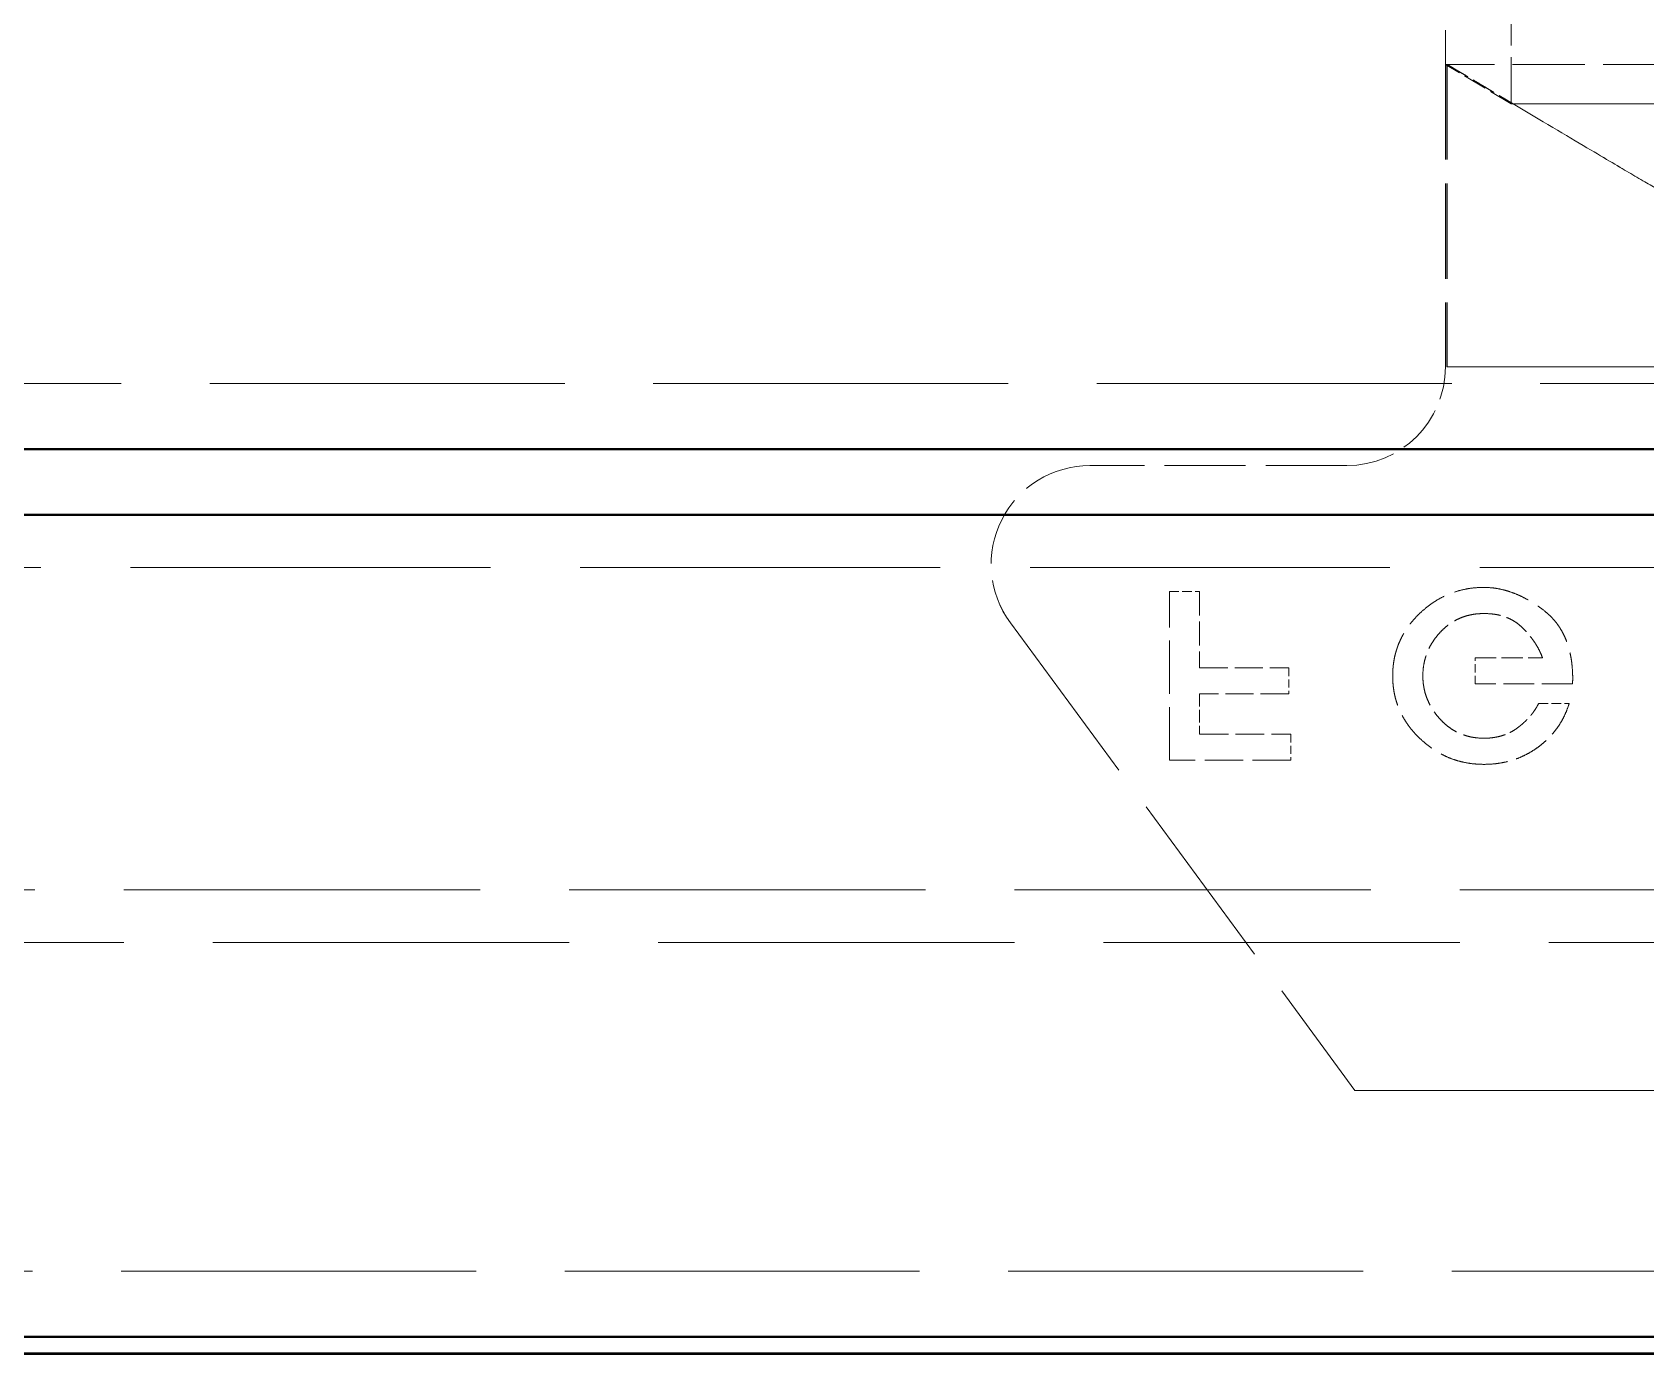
# Model space of a CAD drawing. Header units: millimetres. Extents: x 0 to 5945, y 0 to 4205.
# Drawn here: x 1861.4 to 1910.47, y 2112.45 to 2152.63 of the extents above; entities that cross this region are included whole.
import ezdxf

# ---------------------------------------------------------------- set-up
doc = ezdxf.new("R2010")
doc.units = ezdxf.units.MM
doc.header["$LTSCALE"] = 5
doc.linetypes.add('DASHED', pattern=[0.2067, 0.1654, -0.0413])
doc.layers.add('가려진 것(ISO)', color=2, linetype='DASHED', lineweight=18)
doc.layers.add('가시적인 것(ISO)', color=3, linetype='Continuous', lineweight=40)

msp = doc.modelspace()

# ---------------------------------------------------------------- linework, layer by layer
at = {"layer": '가려진 것(ISO)', "ltscale": 1.256346}
msp.add_line((1904.376, 2151.659), (1904.376, 2154.957), dxfattribs=at)
at = {"layer": '가려진 것(ISO)', "ltscale": 1.714128}
msp.add_line((1906.376, 2150.457), (1906.376, 2154.957), dxfattribs=at)
at = {"layer": '가려진 것(ISO)', "ltscale": 3.505198}
for p, q in [((1904.376, 2151.659), (1904.376, 2142.457)), ((1904.377, 2151.659), (1904.377, 2142.457)), ((1904.425, 2151.659), (1904.425, 2142.457)), ((1904.426, 2151.659), (1904.426, 2142.457))]:
    msp.add_line(p, q, dxfattribs=at)
at = {"layer": '가려진 것(ISO)', "ltscale": 0.761779}
for p, q in [((1904.377, 2151.659), (1904.376, 2151.659)), ((1893.564, 2139.457), (1893.563, 2139.457)), ((1901.627, 2120.457), (1901.626, 2120.457))]:
    msp.add_line(p, q, dxfattribs=at)
at = {"layer": '가려진 것(ISO)', "ltscale": 0.888733}
msp.add_line((1906.376, 2150.457), (1904.376, 2151.659), dxfattribs=at)
at = {"layer": '가려진 것(ISO)', "ltscale": 2.666475}
msp.add_line((1911.377, 2151.659), (1904.377, 2151.659), dxfattribs=at)
at = {"layer": '가려진 것(ISO)', "ltscale": 0.383142}
msp.add_line((1906.438, 2150.457), (1906.376, 2150.457), dxfattribs=at)
at = {"layer": '가려진 것(ISO)', "ltscale": 11.569042}
msp.add_line((1922.816, 2150.457), (1906.438, 2150.457), dxfattribs=at)
at = {"layer": '가려진 것(ISO)', "ltscale": 0.000230641}
msp.add_line((1904.426, 2142.457), (1904.425, 2142.457), dxfattribs=at)
at = {"layer": '가려진 것(ISO)', "ltscale": 14.609646}
msp.add_line((1904.426, 2142.457), (1924.828, 2142.457), dxfattribs=at)
at = {"layer": '가려진 것(ISO)', "ltscale": 13.050004}
for p, q in [((2106.876, 2141.957), (1580.876, 2141.957)), ((1580.876, 2114.957), (2106.876, 2114.957))]:
    msp.add_line(p, q, dxfattribs=at)
at = {"layer": '가려진 것(ISO)', "ltscale": 2.976188}
msp.add_line((1901.377, 2139.457), (1893.564, 2139.457), dxfattribs=at)
at = {"layer": '가려진 것(ISO)', "ltscale": 13.234077}
msp.add_line((1631.876, 2136.357), (2055.876, 2136.357), dxfattribs=at)
at = {"layer": '가려진 것(ISO)', "ltscale": 1.956647}
msp.add_line((1895.986, 2130.493), (1895.986, 2135.629), dxfattribs=at)
at = {"layer": '가려진 것(ISO)', "ltscale": 0.349319}
msp.add_line((1895.986, 2135.629), (1896.904, 2135.629), dxfattribs=at)
at = {"layer": '가려진 것(ISO)', "ltscale": 0.885095}
msp.add_line((1896.904, 2135.629), (1896.904, 2133.306), dxfattribs=at)
at = {"layer": '가려진 것(ISO)', "ltscale": 6.728763}
for p, q in [((1891.148, 2134.677), (1901.626, 2120.457)), ((1891.149, 2134.677), (1901.627, 2120.457))]:
    msp.add_line(p, q, dxfattribs=at)
at = {"layer": '가려진 것(ISO)', "ltscale": 0.780997}
msp.add_line((1905.278, 2133.611), (1907.329, 2133.611), dxfattribs=at)
at = {"layer": '가려진 것(ISO)', "ltscale": 0.30273}
for p, q in [((1905.278, 2132.817), (1905.278, 2133.611)), ((1899.612, 2133.306), (1899.612, 2132.511)), ((1899.676, 2131.288), (1899.676, 2130.493))]:
    msp.add_line(p, q, dxfattribs=at)
at = {"layer": '가려진 것(ISO)', "ltscale": 1.031778}
for p, q in [((1896.904, 2133.306), (1899.612, 2133.306)), ((1899.612, 2132.511), (1896.904, 2132.511))]:
    msp.add_line(p, q, dxfattribs=at)
at = {"layer": '가려진 것(ISO)', "ltscale": 0.465792}
msp.add_line((1896.904, 2132.511), (1896.904, 2131.288), dxfattribs=at)
at = {"layer": '가려진 것(ISO)', "ltscale": 1.130053}
msp.add_line((1908.245, 2132.817), (1905.278, 2132.817), dxfattribs=at)
at = {"layer": '가려진 것(ISO)', "ltscale": 0.353687}
msp.add_line((1907.213, 2132.223), (1908.142, 2132.223), dxfattribs=at)
at = {"layer": '가려진 것(ISO)', "ltscale": 1.056165}
msp.add_line((1896.904, 2131.288), (1899.676, 2131.288), dxfattribs=at)
at = {"layer": '가려진 것(ISO)', "ltscale": 1.405584}
msp.add_line((1899.676, 2130.493), (1895.986, 2130.493), dxfattribs=at)
at = {"layer": '가려진 것(ISO)', "ltscale": 13.103877}
for p, q in [((1606.876, 2126.557), (2080.876, 2126.557)), ((2080.876, 2124.957), (1606.876, 2124.957))]:
    msp.add_line(p, q, dxfattribs=at)
at = {"layer": '가려진 것(ISO)', "ltscale": 11.933559}
msp.add_line((1901.627, 2120.457), (1938.627, 2120.457), dxfattribs=at)
at = {"layer": '가려진 것(ISO)', "ltscale": 0.003709}
for p, q in [((1861.428, 2112.457), (1861.428, 2112.447)), ((1861.489, 2112.457), (1861.489, 2112.447)), ((1861.514, 2112.457), (1861.514, 2112.447)), ((1861.532, 2112.457), (1861.532, 2112.447)), ((1861.543, 2112.457), (1861.543, 2112.447)), ((1861.553, 2112.457), (1861.553, 2112.447)), ((1861.618, 2112.457), (1861.618, 2112.447)), ((1861.64, 2112.457), (1861.64, 2112.447)), ((1861.668, 2112.457), (1861.668, 2112.447)), ((1861.67, 2112.457), (1861.67, 2112.447)), ((1861.748, 2112.457), (1861.748, 2112.447)), ((1861.749, 2112.457), (1861.749, 2112.447)), ((1861.774, 2112.457), (1861.774, 2112.447)), ((1861.885, 2112.457), (1861.885, 2112.447)), ((1861.921, 2112.457), (1861.921, 2112.447)), ((1861.954, 2112.457), (1861.954, 2112.447)), ((1862.029, 2112.457), (1862.029, 2112.447)), ((1862.073, 2112.457), (1862.073, 2112.447)), ((1862.095, 2112.457), (1862.095, 2112.447)), ((1862.142, 2112.457), (1862.142, 2112.447)), ((1862.154, 2112.457), (1862.154, 2112.447)), ((1862.167, 2112.457), (1862.167, 2112.447)), ((1862.17, 2112.457), (1862.17, 2112.447)), ((1862.17, 2112.457), (1862.17, 2112.447)), ((1862.218, 2112.457), (1862.218, 2112.447)), ((1862.359, 2112.457), (1862.359, 2112.447)), ((1862.365, 2112.457), (1862.365, 2112.447)), ((1862.422, 2112.457), (1862.422, 2112.447)), ((1862.423, 2112.457), (1862.423, 2112.447)), ((1862.424, 2112.457), (1862.424, 2112.447)), ((1862.431, 2112.457), (1862.431, 2112.447)), ((1862.609, 2112.457), (1862.609, 2112.447)), ((1862.616, 2112.457), (1862.616, 2112.447)), ((1862.633, 2112.457), (1862.633, 2112.447)), ((1862.675, 2112.457), (1862.675, 2112.447)), ((1862.687, 2112.457), (1862.687, 2112.447)), ((1862.92, 2112.457), (1862.92, 2112.447)), ((1862.959, 2112.457), (1862.959, 2112.447)), ((1863.045, 2112.457), (1863.045, 2112.447)), ((1863.086, 2112.457), (1863.086, 2112.447)), ((1863.142, 2112.457), (1863.142, 2112.447)), ((1863.157, 2112.457), (1863.157, 2112.447)), ((1863.166, 2112.457), (1863.166, 2112.447)), ((1863.182, 2112.457), (1863.182, 2112.447)), ((1863.226, 2112.457), (1863.226, 2112.447)), ((1863.234, 2112.457), (1863.234, 2112.447)), ((1863.298, 2112.457), (1863.298, 2112.447)), ((1863.355, 2112.457), (1863.355, 2112.447)), ((1863.368, 2112.457), (1863.368, 2112.447)), ((1863.379, 2112.457), (1863.379, 2112.447)), ((1863.388, 2112.457), (1863.388, 2112.447)), ((1863.423, 2112.457), (1863.423, 2112.447)), ((1863.429, 2112.457), (1863.429, 2112.447)), ((1863.485, 2112.457), (1863.485, 2112.447)), ((1863.496, 2112.457), (1863.496, 2112.447)), ((1863.509, 2112.457), (1863.509, 2112.447)), ((1863.55, 2112.457), (1863.55, 2112.447)), ((1863.56, 2112.457), (1863.56, 2112.447)), ((1863.566, 2112.457), (1863.566, 2112.447)), ((1863.698, 2112.457), (1863.698, 2112.447)), ((1863.72, 2112.457), (1863.72, 2112.447)), ((1863.741, 2112.457), (1863.741, 2112.447)), ((1863.765, 2112.457), (1863.765, 2112.447)), ((1863.802, 2112.457), (1863.802, 2112.447)), ((1863.824, 2112.457), (1863.824, 2112.447)), ((1863.864, 2112.457), (1863.864, 2112.447)), ((1863.865, 2112.457), (1863.865, 2112.447)), ((1863.905, 2112.457), (1863.905, 2112.447)), ((1863.909, 2112.457), (1863.909, 2112.447)), ((1863.909, 2112.457), (1863.909, 2112.447)), ((1863.997, 2112.457), (1863.997, 2112.447)), ((1864.005, 2112.457), (1864.005, 2112.447)), ((1864.035, 2112.457), (1864.035, 2112.447)), ((1864.053, 2112.457), (1864.053, 2112.447)), ((1864.079, 2112.457), (1864.079, 2112.447)), ((1864.093, 2112.457), (1864.093, 2112.447)), ((1864.149, 2112.457), (1864.149, 2112.447)), ((1864.17, 2112.457), (1864.17, 2112.447)), ((1864.178, 2112.457), (1864.178, 2112.447)), ((1864.246, 2112.457), (1864.246, 2112.447)), ((1864.305, 2112.457), (1864.305, 2112.447)), ((1864.313, 2112.457), (1864.313, 2112.447)), ((1864.429, 2112.457), (1864.429, 2112.447)), ((1864.46, 2112.457), (1864.46, 2112.447)), ((1864.544, 2112.457), (1864.544, 2112.447)), ((1864.568, 2112.457), (1864.568, 2112.447)), ((1864.569, 2112.457), (1864.569, 2112.447)), ((1864.59, 2112.457), (1864.59, 2112.447)), ((1864.637, 2112.457), (1864.637, 2112.447)), ((1864.7, 2112.457), (1864.7, 2112.447)), ((1864.731, 2112.457), (1864.731, 2112.447)), ((1864.757, 2112.457), (1864.757, 2112.447)), ((1864.781, 2112.457), (1864.781, 2112.447)), ((1864.788, 2112.457), (1864.788, 2112.447)), ((1864.805, 2112.457), (1864.805, 2112.447)), ((1864.831, 2112.457), (1864.831, 2112.447)), ((1864.842, 2112.457), (1864.842, 2112.447)), ((1864.859, 2112.457), (1864.859, 2112.447)), ((1864.884, 2112.457), (1864.884, 2112.447)), ((1864.916, 2112.457), (1864.916, 2112.447)), ((1864.938, 2112.457), (1864.938, 2112.447)), ((1864.958, 2112.457), (1864.958, 2112.447)), ((1864.97, 2112.457), (1864.97, 2112.447)), ((1864.972, 2112.457), (1864.972, 2112.447)), ((1865, 2112.457), (1865, 2112.447)), ((1865.043, 2112.457), (1865.043, 2112.447)), ((1865.053, 2112.457), (1865.053, 2112.447)), ((1865.06, 2112.457), (1865.06, 2112.447)), ((1865.097, 2112.457), (1865.097, 2112.447)), ((1865.109, 2112.457), (1865.109, 2112.447)), ((1865.134, 2112.457), (1865.134, 2112.447)), ((1865.184, 2112.457), (1865.184, 2112.447)), ((1865.239, 2112.457), (1865.239, 2112.447)), ((1865.31, 2112.457), (1865.31, 2112.447)), ((1865.313, 2112.457), (1865.313, 2112.447)), ((1865.323, 2112.457), (1865.323, 2112.447)), ((1865.349, 2112.457), (1865.349, 2112.447)), ((1865.373, 2112.457), (1865.373, 2112.447)), ((1865.373, 2112.457), (1865.373, 2112.447)), ((1865.379, 2112.457), (1865.379, 2112.447)), ((1865.381, 2112.457), (1865.381, 2112.447)), ((1865.573, 2112.457), (1865.573, 2112.447)), ((1865.582, 2112.457), (1865.582, 2112.447)), ((1865.61, 2112.457), (1865.61, 2112.447)), ((1865.626, 2112.457), (1865.626, 2112.447)), ((1865.632, 2112.457), (1865.632, 2112.447)), ((1865.64, 2112.457), (1865.64, 2112.447)), ((1865.725, 2112.457), (1865.725, 2112.447)), ((1865.763, 2112.457), (1865.763, 2112.447)), ((1865.923, 2112.457), (1865.923, 2112.447)), ((1865.927, 2112.457), (1865.927, 2112.447)), ((1865.941, 2112.457), (1865.941, 2112.447)), ((1865.962, 2112.457), (1865.962, 2112.447)), ((1865.963, 2112.457), (1865.963, 2112.447)), ((1865.977, 2112.457), (1865.977, 2112.447)), ((1865.977, 2112.457), (1865.977, 2112.447)), ((1866.008, 2112.457), (1866.008, 2112.447)), ((1866.01, 2112.457), (1866.01, 2112.447)), ((1866.014, 2112.457), (1866.014, 2112.447)), ((1866.041, 2112.457), (1866.041, 2112.447)), ((1866.048, 2112.457), (1866.048, 2112.447)), ((1866.053, 2112.457), (1866.053, 2112.447)), ((1866.078, 2112.457), (1866.078, 2112.447)), ((1866.088, 2112.457), (1866.088, 2112.447)), ((1866.117, 2112.457), (1866.117, 2112.447)), ((1866.129, 2112.457), (1866.129, 2112.447)), ((1866.155, 2112.457), (1866.155, 2112.447)), ((1866.245, 2112.457), (1866.245, 2112.447)), ((1866.256, 2112.457), (1866.256, 2112.447)), ((1866.265, 2112.457), (1866.265, 2112.447)), ((1866.289, 2112.457), (1866.289, 2112.447)), ((1866.31, 2112.457), (1866.31, 2112.447)), ((1866.321, 2112.457), (1866.321, 2112.447)), ((1866.322, 2112.457), (1866.322, 2112.447)), ((1866.322, 2112.457), (1866.322, 2112.447)), ((1866.337, 2112.457), (1866.337, 2112.447)), ((1866.353, 2112.457), (1866.353, 2112.447)), ((1866.389, 2112.457), (1866.389, 2112.447)), ((1866.434, 2112.457), (1866.434, 2112.447)), ((1866.445, 2112.457), (1866.445, 2112.447)), ((1866.503, 2112.457), (1866.503, 2112.447)), ((1866.519, 2112.457), (1866.519, 2112.447)), ((1866.541, 2112.457), (1866.541, 2112.447)), ((1866.568, 2112.457), (1866.568, 2112.447)), ((1866.575, 2112.457), (1866.575, 2112.447)), ((1866.607, 2112.457), (1866.607, 2112.447)), ((1866.609, 2112.457), (1866.609, 2112.447)), ((1866.656, 2112.457), (1866.656, 2112.447)), ((1866.689, 2112.457), (1866.689, 2112.447)), ((1866.731, 2112.457), (1866.731, 2112.447)), ((1866.746, 2112.457), (1866.746, 2112.447)), ((1866.786, 2112.457), (1866.786, 2112.447)), ((1866.832, 2112.457), (1866.832, 2112.447)), ((1866.878, 2112.457), (1866.878, 2112.447)), ((1866.921, 2112.457), (1866.921, 2112.447)), ((1866.977, 2112.457), (1866.977, 2112.447)), ((1867.023, 2112.457), (1867.023, 2112.447)), ((1867.077, 2112.457), (1867.077, 2112.447)), ((1867.166, 2112.457), (1867.166, 2112.447)), ((1867.187, 2112.457), (1867.187, 2112.447)), ((1867.192, 2112.457), (1867.192, 2112.447)), ((1867.324, 2112.457), (1867.324, 2112.447)), ((1867.446, 2112.457), (1867.446, 2112.447)), ((1867.451, 2112.457), (1867.451, 2112.447)), ((1867.474, 2112.457), (1867.474, 2112.447)), ((1867.625, 2112.457), (1867.625, 2112.447)), ((1867.633, 2112.457), (1867.633, 2112.447)), ((1867.668, 2112.457), (1867.668, 2112.447)), ((1867.695, 2112.457), (1867.695, 2112.447)), ((1867.748, 2112.457), (1867.748, 2112.447)), ((1867.789, 2112.457), (1867.789, 2112.447)), ((1867.795, 2112.457), (1867.795, 2112.447)), ((1867.859, 2112.457), (1867.859, 2112.447)), ((1867.936, 2112.457), (1867.936, 2112.447)), ((1867.937, 2112.457), (1867.937, 2112.447)), ((1867.943, 2112.457), (1867.943, 2112.447)), ((1867.964, 2112.457), (1867.964, 2112.447)), ((1868.082, 2112.457), (1868.082, 2112.447)), ((1868.096, 2112.457), (1868.096, 2112.447)), ((1868.126, 2112.457), (1868.126, 2112.447)), ((1868.136, 2112.457), (1868.136, 2112.447)), ((1868.153, 2112.457), (1868.153, 2112.447)), ((1868.163, 2112.457), (1868.163, 2112.447)), ((1868.165, 2112.457), (1868.165, 2112.447)), ((1868.18, 2112.457), (1868.18, 2112.447)), ((1868.183, 2112.457), (1868.183, 2112.447)), ((1868.244, 2112.457), (1868.244, 2112.447)), ((1868.316, 2112.457), (1868.316, 2112.447)), ((1868.348, 2112.457), (1868.348, 2112.447)), ((1868.411, 2112.457), (1868.411, 2112.447)), ((1868.452, 2112.457), (1868.452, 2112.447)), ((1868.468, 2112.457), (1868.468, 2112.447)), ((1868.484, 2112.457), (1868.484, 2112.447)), ((1868.532, 2112.457), (1868.532, 2112.447)), ((1868.537, 2112.457), (1868.537, 2112.447)), ((1868.556, 2112.457), (1868.556, 2112.447)), ((1868.576, 2112.457), (1868.576, 2112.447)), ((1868.589, 2112.457), (1868.589, 2112.447)), ((1868.668, 2112.457), (1868.668, 2112.447)), ((1868.721, 2112.457), (1868.721, 2112.447)), ((1868.929, 2112.457), (1868.929, 2112.447)), ((1868.992, 2112.457), (1868.992, 2112.447)), ((1868.993, 2112.457), (1868.993, 2112.447)), ((1869.032, 2112.457), (1869.032, 2112.447)), ((1869.041, 2112.457), (1869.041, 2112.447)), ((1869.172, 2112.457), (1869.172, 2112.447)), ((1869.289, 2112.457), (1869.289, 2112.447)), ((1869.446, 2112.457), (1869.446, 2112.447)), ((1869.449, 2112.457), (1869.449, 2112.447)), ((1869.454, 2112.457), (1869.454, 2112.447)), ((1869.462, 2112.457), (1869.462, 2112.447)), ((1869.469, 2112.457), (1869.469, 2112.447)), ((1869.476, 2112.457), (1869.476, 2112.447)), ((1869.523, 2112.457), (1869.523, 2112.447)), ((1869.533, 2112.457), (1869.533, 2112.447)), ((1869.596, 2112.457), (1869.596, 2112.447)), ((1869.638, 2112.457), (1869.638, 2112.447)), ((1869.65, 2112.457), (1869.65, 2112.447)), ((1869.663, 2112.457), (1869.663, 2112.447)), ((1869.723, 2112.457), (1869.723, 2112.447)), ((1869.777, 2112.457), (1869.777, 2112.447)), ((1869.804, 2112.457), (1869.804, 2112.447)), ((1869.867, 2112.457), (1869.867, 2112.447)), ((1869.964, 2112.457), (1869.964, 2112.447)), ((1869.992, 2112.457), (1869.992, 2112.447)), ((1870.028, 2112.457), (1870.028, 2112.447)), ((1870.034, 2112.457), (1870.034, 2112.447)), ((1870.208, 2112.457), (1870.208, 2112.447)), ((1870.233, 2112.457), (1870.233, 2112.447)), ((1870.261, 2112.457), (1870.261, 2112.447)), ((1870.326, 2112.457), (1870.326, 2112.447)), ((1870.367, 2112.457), (1870.367, 2112.447)), ((1870.404, 2112.457), (1870.404, 2112.447)), ((1870.422, 2112.457), (1870.422, 2112.447)), ((1870.466, 2112.457), (1870.466, 2112.447)), ((1870.474, 2112.457), (1870.474, 2112.447)), ((1870.494, 2112.457), (1870.494, 2112.447)), ((1870.495, 2112.457), (1870.495, 2112.447)), ((1870.505, 2112.457), (1870.505, 2112.447)), ((1870.536, 2112.457), (1870.536, 2112.447)), ((1870.549, 2112.457), (1870.549, 2112.447)), ((1870.631, 2112.457), (1870.631, 2112.447)), ((1870.655, 2112.457), (1870.655, 2112.447)), ((1870.678, 2112.457), (1870.678, 2112.447)), ((1870.686, 2112.457), (1870.686, 2112.447)), ((1870.764, 2112.457), (1870.764, 2112.447)), ((1870.795, 2112.457), (1870.795, 2112.447)), ((1870.8, 2112.457), (1870.8, 2112.447)), ((1870.808, 2112.457), (1870.808, 2112.447)), ((1870.888, 2112.457), (1870.888, 2112.447)), ((1870.983, 2112.457), (1870.983, 2112.447)), ((1871, 2112.457), (1871, 2112.447)), ((1871.023, 2112.457), (1871.023, 2112.447)), ((1871.03, 2112.457), (1871.03, 2112.447)), ((1871.033, 2112.457), (1871.033, 2112.447)), ((1871.048, 2112.457), (1871.048, 2112.447)), ((1871.051, 2112.457), (1871.051, 2112.447)), ((1871.066, 2112.457), (1871.066, 2112.447)), ((1871.069, 2112.457), (1871.069, 2112.447)), ((1871.137, 2112.457), (1871.137, 2112.447)), ((1871.144, 2112.457), (1871.144, 2112.447)), ((1871.273, 2112.457), (1871.273, 2112.447)), ((1871.284, 2112.457), (1871.284, 2112.447)), ((1871.304, 2112.457), (1871.304, 2112.447)), ((1871.333, 2112.457), (1871.333, 2112.447)), ((1871.374, 2112.457), (1871.374, 2112.447)), ((1871.408, 2112.457), (1871.408, 2112.447)), ((1871.462, 2112.457), (1871.462, 2112.447)), ((1871.468, 2112.457), (1871.468, 2112.447)), ((1871.474, 2112.457), (1871.474, 2112.447)), ((1871.53, 2112.457), (1871.53, 2112.447)), ((1871.553, 2112.457), (1871.553, 2112.447)), ((1871.566, 2112.457), (1871.566, 2112.447)), ((1871.569, 2112.457), (1871.569, 2112.447)), ((1871.597, 2112.457), (1871.597, 2112.447)), ((1871.597, 2112.457), (1871.597, 2112.447)), ((1871.712, 2112.457), (1871.712, 2112.447)), ((1871.749, 2112.457), (1871.749, 2112.447)), ((1871.799, 2112.457), (1871.799, 2112.447)), ((1871.801, 2112.457), (1871.801, 2112.447)), ((1871.838, 2112.457), (1871.838, 2112.447)), ((1871.884, 2112.457), (1871.884, 2112.447)), ((1871.923, 2112.457), (1871.923, 2112.447)), ((1871.939, 2112.457), (1871.939, 2112.447)), ((1872.003, 2112.457), (1872.003, 2112.447)), ((1872.011, 2112.457), (1872.011, 2112.447)), ((1872.05, 2112.457), (1872.05, 2112.447)), ((1872.06, 2112.457), (1872.06, 2112.447)), ((1872.066, 2112.457), (1872.066, 2112.447)), ((1872.104, 2112.457), (1872.104, 2112.447)), ((1872.16, 2112.457), (1872.16, 2112.447)), ((1872.198, 2112.457), (1872.198, 2112.447)), ((1872.239, 2112.457), (1872.239, 2112.447)), ((1872.247, 2112.457), (1872.247, 2112.447)), ((1872.257, 2112.457), (1872.257, 2112.447)), ((1872.281, 2112.457), (1872.281, 2112.447)), ((1872.317, 2112.457), (1872.317, 2112.447)), ((1872.392, 2112.457), (1872.392, 2112.447)), ((1872.551, 2112.457), (1872.551, 2112.447)), ((1872.693, 2112.457), (1872.693, 2112.447)), ((1872.936, 2112.457), (1872.936, 2112.447)), ((1872.94, 2112.457), (1872.94, 2112.447)), ((1872.945, 2112.457), (1872.945, 2112.447)), ((1872.976, 2112.457), (1872.976, 2112.447)), ((1872.995, 2112.457), (1872.995, 2112.447)), ((1873.015, 2112.457), (1873.015, 2112.447)), ((1873.039, 2112.457), (1873.039, 2112.447)), ((1873.085, 2112.457), (1873.085, 2112.447)), ((1873.125, 2112.457), (1873.125, 2112.447)), ((1873.15, 2112.457), (1873.15, 2112.447)), ((1873.246, 2112.457), (1873.246, 2112.447)), ((1873.249, 2112.457), (1873.249, 2112.447)), ((1873.321, 2112.457), (1873.321, 2112.447)), ((1873.358, 2112.457), (1873.358, 2112.447)), ((1873.422, 2112.457), (1873.422, 2112.447)), ((1873.502, 2112.457), (1873.502, 2112.447)), ((1873.575, 2112.457), (1873.575, 2112.447)), ((1873.625, 2112.457), (1873.625, 2112.447)), ((1873.642, 2112.457), (1873.642, 2112.447)), ((1873.663, 2112.457), (1873.663, 2112.447)), ((1873.683, 2112.457), (1873.683, 2112.447)), ((1873.688, 2112.457), (1873.688, 2112.447)), ((1873.7, 2112.457), (1873.7, 2112.447)), ((1873.754, 2112.457), (1873.754, 2112.447)), ((1873.758, 2112.457), (1873.758, 2112.447)), ((1873.874, 2112.457), (1873.874, 2112.447)), ((1873.888, 2112.457), (1873.888, 2112.447)), ((1873.889, 2112.457), (1873.889, 2112.447)), ((1873.902, 2112.457), (1873.902, 2112.447)), ((1873.947, 2112.457), (1873.947, 2112.447)), ((1874.077, 2112.457), (1874.077, 2112.447)), ((1874.289, 2112.457), (1874.289, 2112.447)), ((1874.312, 2112.457), (1874.312, 2112.447)), ((1874.336, 2112.457), (1874.336, 2112.447)), ((1874.454, 2112.457), (1874.454, 2112.447)), ((1874.513, 2112.457), (1874.513, 2112.447)), ((1874.633, 2112.457), (1874.633, 2112.447)), ((1874.647, 2112.457), (1874.647, 2112.447)), ((1874.702, 2112.457), (1874.702, 2112.447)), ((1874.731, 2112.457), (1874.731, 2112.447)), ((1874.761, 2112.457), (1874.761, 2112.447)), ((1874.774, 2112.457), (1874.774, 2112.447)), ((1874.829, 2112.457), (1874.829, 2112.447)), ((1874.877, 2112.457), (1874.877, 2112.447)), ((1874.939, 2112.457), (1874.939, 2112.447)), ((1874.95, 2112.457), (1874.95, 2112.447)), ((1875.043, 2112.457), (1875.043, 2112.447)), ((1875.08, 2112.457), (1875.08, 2112.447)), ((1875.121, 2112.457), (1875.121, 2112.447)), ((1875.13, 2112.457), (1875.13, 2112.447)), ((1875.313, 2112.457), (1875.313, 2112.447)), ((1875.455, 2112.457), (1875.455, 2112.447)), ((1875.706, 2112.457), (1875.706, 2112.447)), ((1875.737, 2112.457), (1875.737, 2112.447)), ((1875.846, 2112.457), (1875.846, 2112.447)), ((1875.86, 2112.457), (1875.86, 2112.447)), ((1875.954, 2112.457), (1875.954, 2112.447)), ((1876.026, 2112.457), (1876.026, 2112.447)), ((1876.049, 2112.457), (1876.049, 2112.447)), ((1876.081, 2112.457), (1876.081, 2112.447)), ((1876.118, 2112.457), (1876.118, 2112.447)), ((1876.123, 2112.457), (1876.123, 2112.447)), ((1876.143, 2112.457), (1876.143, 2112.447)), ((1876.277, 2112.457), (1876.277, 2112.447)), ((1876.335, 2112.457), (1876.335, 2112.447)), ((1876.384, 2112.457), (1876.384, 2112.447)), ((1876.459, 2112.457), (1876.459, 2112.447)), ((1876.514, 2112.457), (1876.514, 2112.447)), ((1876.608, 2112.457), (1876.608, 2112.447)), ((1876.648, 2112.457), (1876.648, 2112.447)), ((1876.698, 2112.457), (1876.698, 2112.447)), ((1876.826, 2112.457), (1876.826, 2112.447)), ((1877.079, 2112.457), (1877.079, 2112.447)), ((1877.323, 2112.457), (1877.323, 2112.447)), ((1877.4, 2112.457), (1877.4, 2112.447)), ((1877.423, 2112.457), (1877.423, 2112.447)), ((1877.45, 2112.457), (1877.45, 2112.447)), ((1877.475, 2112.457), (1877.475, 2112.447)), ((1877.573, 2112.457), (1877.573, 2112.447)), ((1878.098, 2112.457), (1878.098, 2112.447)), ((1878.148, 2112.457), (1878.148, 2112.447)), ((1878.242, 2112.457), (1878.242, 2112.447)), ((1878.348, 2112.457), (1878.348, 2112.447)), ((1878.359, 2112.457), (1878.359, 2112.447)), ((1878.449, 2112.457), (1878.449, 2112.447)), ((1878.462, 2112.457), (1878.462, 2112.447)), ((1878.537, 2112.457), (1878.537, 2112.447)), ((1878.573, 2112.457), (1878.573, 2112.447)), ((1878.82, 2112.457), (1878.82, 2112.447)), ((1878.93, 2112.457), (1878.93, 2112.447)), ((1878.977, 2112.457), (1878.977, 2112.447)), ((1879.087, 2112.457), (1879.087, 2112.447)), ((1879.104, 2112.457), (1879.104, 2112.447)), ((1879.137, 2112.457), (1879.137, 2112.447)), ((1879.161, 2112.457), (1879.161, 2112.447)), ((1879.331, 2112.457), (1879.331, 2112.447)), ((1879.339, 2112.457), (1879.339, 2112.447)), ((1879.361, 2112.457), (1879.361, 2112.447)), ((1879.409, 2112.457), (1879.409, 2112.447)), ((1879.419, 2112.457), (1879.419, 2112.447)), ((1879.756, 2112.457), (1879.756, 2112.447)), ((1879.782, 2112.457), (1879.782, 2112.447)), ((1879.812, 2112.457), (1879.812, 2112.447)), ((1879.818, 2112.457), (1879.818, 2112.447)), ((1879.903, 2112.457), (1879.903, 2112.447)), ((1879.916, 2112.457), (1879.916, 2112.447)), ((1879.96, 2112.457), (1879.96, 2112.447)), ((1880, 2112.457), (1880, 2112.447)), ((1880.092, 2112.457), (1880.092, 2112.447)), ((1880.116, 2112.457), (1880.116, 2112.447)), ((1880.264, 2112.457), (1880.264, 2112.447)), ((1880.453, 2112.457), (1880.453, 2112.447)), ((1880.454, 2112.457), (1880.454, 2112.447)), ((1880.698, 2112.457), (1880.698, 2112.447)), ((1881.453, 2112.457), (1881.453, 2112.447)), ((1881.468, 2112.457), (1881.468, 2112.447)), ((1881.613, 2112.457), (1881.613, 2112.447)), ((1881.628, 2112.457), (1881.628, 2112.447)), ((1881.698, 2112.457), (1881.698, 2112.447)), ((1881.701, 2112.457), (1881.701, 2112.447)), ((1881.74, 2112.457), (1881.74, 2112.447)), ((1881.82, 2112.457), (1881.82, 2112.447)), ((1881.877, 2112.457), (1881.877, 2112.447)), ((1881.935, 2112.457), (1881.935, 2112.447)), ((1882.009, 2112.457), (1882.009, 2112.447)), ((1882.122, 2112.457), (1882.122, 2112.447)), ((1882.179, 2112.457), (1882.179, 2112.447)), ((1882.539, 2112.457), (1882.539, 2112.447)), ((1882.879, 2112.457), (1882.879, 2112.447)), ((1883.068, 2112.457), (1883.068, 2112.447)), ((1883.468, 2112.457), (1883.468, 2112.447)), ((1883.666, 2112.457), (1883.666, 2112.447)), ((1883.668, 2112.457), (1883.668, 2112.447)), ((1883.712, 2112.457), (1883.712, 2112.447)), ((1883.87, 2112.457), (1883.87, 2112.447)), ((1883.91, 2112.457), (1883.91, 2112.447)), ((1883.94, 2112.457), (1883.94, 2112.447)), ((1883.95, 2112.457), (1883.95, 2112.447)), ((1884.313, 2112.457), (1884.313, 2112.447)), ((1884.349, 2112.457), (1884.349, 2112.447)), ((1884.434, 2112.457), (1884.434, 2112.447)), ((1884.447, 2112.457), (1884.447, 2112.447)), ((1884.491, 2112.457), (1884.491, 2112.447)), ((1884.623, 2112.457), (1884.623, 2112.447)), ((1884.647, 2112.457), (1884.647, 2112.447)), ((1884.675, 2112.457), (1884.675, 2112.447)), ((1884.685, 2112.457), (1884.685, 2112.447)), ((1885.163, 2112.457), (1885.163, 2112.447)), ((1885.203, 2112.457), (1885.203, 2112.447)), ((1885.317, 2112.457), (1885.317, 2112.447)), ((1885.337, 2112.457), (1885.337, 2112.447)), ((1885.437, 2112.457), (1885.437, 2112.447)), ((1885.484, 2112.457), (1885.484, 2112.447)), ((1885.493, 2112.457), (1885.493, 2112.447)), ((1885.554, 2112.457), (1885.554, 2112.447)), ((1885.647, 2112.457), (1885.647, 2112.447)), ((1885.682, 2112.457), (1885.682, 2112.447)), ((1885.751, 2112.457), (1885.751, 2112.447)), ((1885.891, 2112.457), (1885.891, 2112.447)), ((1886.459, 2112.457), (1886.459, 2112.447)), ((1886.54, 2112.457), (1886.54, 2112.447)), ((1886.784, 2112.457), (1886.784, 2112.447)), ((1887.108, 2112.457), (1887.108, 2112.447)), ((1887.851, 2112.457), (1887.851, 2112.447)), ((1887.986, 2112.457), (1887.986, 2112.447)), ((1888.04, 2112.457), (1888.04, 2112.447)), ((1888.115, 2112.457), (1888.115, 2112.447)), ((1888.167, 2112.457), (1888.167, 2112.447)), ((1888.382, 2112.457), (1888.382, 2112.447)), ((1888.418, 2112.457), (1888.418, 2112.447)), ((1888.625, 2112.457), (1888.625, 2112.447)), ((1888.651, 2112.457), (1888.651, 2112.447)), ((1888.667, 2112.457), (1888.667, 2112.447)), ((1889.171, 2112.457), (1889.171, 2112.447)), ((1889.184, 2112.457), (1889.184, 2112.447)), ((1889.417, 2112.457), (1889.417, 2112.447)), ((1889.456, 2112.457), (1889.456, 2112.447)), ((1889.542, 2112.457), (1889.542, 2112.447)), ((1889.679, 2112.457), (1889.679, 2112.447)), ((1889.723, 2112.457), (1889.723, 2112.447)), ((1889.875, 2112.457), (1889.875, 2112.447)), ((1890.727, 2112.457), (1890.727, 2112.447)), ((1890.916, 2112.457), (1890.916, 2112.447)), ((1891.918, 2112.457), (1891.918, 2112.447)), ((1892.107, 2112.457), (1892.107, 2112.447)), ((1893.106, 2112.457), (1893.106, 2112.447)), ((1893.121, 2112.457), (1893.121, 2112.447)), ((1893.352, 2112.457), (1893.352, 2112.447)), ((1893.393, 2112.457), (1893.393, 2112.447)), ((1893.473, 2112.457), (1893.473, 2112.447)), ((1893.53, 2112.457), (1893.53, 2112.447)), ((1893.662, 2112.457), (1893.662, 2112.447)), ((1894.532, 2112.457), (1894.532, 2112.447)), ((1894.721, 2112.457), (1894.721, 2112.447)), ((1895.188, 2112.457), (1895.188, 2112.447)), ((1895.467, 2112.457), (1895.467, 2112.447)), ((1896.243, 2112.457), (1896.243, 2112.447)), ((1896.432, 2112.457), (1896.432, 2112.447)), ((1897.209, 2112.457), (1897.209, 2112.447)), ((1897.579, 2112.457), (1897.579, 2112.447)), ((1897.675, 2112.457), (1897.675, 2112.447)), ((1897.869, 2112.457), (1897.869, 2112.447)), ((1898.125, 2112.457), (1898.125, 2112.447)), ((1898.195, 2112.457), (1898.195, 2112.447)), ((1898.738, 2112.457), (1898.738, 2112.447)), ((1898.757, 2112.457), (1898.757, 2112.447)), ((1898.777, 2112.457), (1898.777, 2112.447)), ((1899.318, 2112.457), (1899.318, 2112.447)), ((1899.391, 2112.457), (1899.391, 2112.447)), ((1899.647, 2112.457), (1899.647, 2112.447)), ((1899.839, 2112.457), (1899.839, 2112.447)), ((1900.307, 2112.457), (1900.307, 2112.447)), ((1901.084, 2112.457), (1901.084, 2112.447)), ((1901.273, 2112.457), (1901.273, 2112.447)), ((1902.049, 2112.457), (1902.049, 2112.447)), ((1902.66, 2112.457), (1902.66, 2112.447)), ((1902.795, 2112.457), (1902.795, 2112.447)), ((1902.849, 2112.457), (1902.849, 2112.447)), ((1902.921, 2112.457), (1902.921, 2112.447)), ((1902.976, 2112.457), (1902.976, 2112.447)), ((1903.191, 2112.457), (1903.191, 2112.447)), ((1903.227, 2112.457), (1903.227, 2112.447)), ((1903.46, 2112.457), (1903.46, 2112.447)), ((1903.602, 2112.457), (1903.602, 2112.447)), ((1903.811, 2112.457), (1903.811, 2112.447)), ((1903.853, 2112.457), (1903.853, 2112.447)), ((1903.884, 2112.457), (1903.884, 2112.447)), ((1903.993, 2112.457), (1903.993, 2112.447)), ((1904, 2112.457), (1904, 2112.447)), ((1904.229, 2112.457), (1904.229, 2112.447)), ((1904.265, 2112.457), (1904.265, 2112.447)), ((1904.482, 2112.457), (1904.482, 2112.447)), ((1904.531, 2112.457), (1904.531, 2112.447)), ((1904.607, 2112.457), (1904.607, 2112.447)), ((1904.661, 2112.457), (1904.661, 2112.447)), ((1904.795, 2112.457), (1904.795, 2112.447)), ((1905.426, 2112.457), (1905.426, 2112.447)), ((1905.665, 2112.457), (1905.665, 2112.447)), ((1905.722, 2112.457), (1905.722, 2112.447)), ((1905.854, 2112.457), (1905.854, 2112.447)), ((1905.907, 2112.457), (1905.907, 2112.447)), ((1905.911, 2112.457), (1905.911, 2112.447)), ((1906.037, 2112.457), (1906.037, 2112.447)), ((1906.058, 2112.457), (1906.058, 2112.447)), ((1906.208, 2112.457), (1906.208, 2112.447)), ((1906.226, 2112.457), (1906.226, 2112.447)), ((1906.253, 2112.457), (1906.253, 2112.447)), ((1906.287, 2112.457), (1906.287, 2112.447)), ((1906.358, 2112.457), (1906.358, 2112.447)), ((1906.455, 2112.457), (1906.455, 2112.447)), ((1906.499, 2112.457), (1906.499, 2112.447)), ((1906.522, 2112.457), (1906.522, 2112.447)), ((1906.538, 2112.457), (1906.538, 2112.447)), ((1906.657, 2112.457), (1906.657, 2112.447)), ((1906.688, 2112.457), (1906.688, 2112.447)), ((1906.727, 2112.457), (1906.727, 2112.447)), ((1906.737, 2112.457), (1906.737, 2112.447)), ((1906.781, 2112.457), (1906.781, 2112.447)), ((1906.926, 2112.457), (1906.926, 2112.447)), ((1906.969, 2112.457), (1906.969, 2112.447)), ((1907.027, 2112.457), (1907.027, 2112.447)), ((1907.099, 2112.457), (1907.099, 2112.447)), ((1907.135, 2112.457), (1907.135, 2112.447)), ((1907.146, 2112.457), (1907.146, 2112.447)), ((1907.148, 2112.457), (1907.148, 2112.447)), ((1907.205, 2112.457), (1907.205, 2112.447)), ((1907.221, 2112.457), (1907.221, 2112.447)), ((1907.234, 2112.457), (1907.234, 2112.447)), ((1907.278, 2112.457), (1907.278, 2112.447)), ((1907.278, 2112.457), (1907.278, 2112.447)), ((1907.319, 2112.457), (1907.319, 2112.447)), ((1907.337, 2112.457), (1907.337, 2112.447)), ((1907.357, 2112.457), (1907.357, 2112.447)), ((1907.41, 2112.457), (1907.41, 2112.447)), ((1907.433, 2112.457), (1907.433, 2112.447)), ((1907.467, 2112.457), (1907.467, 2112.447)), ((1907.546, 2112.457), (1907.546, 2112.447)), ((1907.679, 2112.457), (1907.679, 2112.447)), ((1907.71, 2112.457), (1907.71, 2112.447)), ((1907.899, 2112.457), (1907.899, 2112.447)), ((1907.925, 2112.457), (1907.925, 2112.447)), ((1907.934, 2112.457), (1907.934, 2112.447)), ((1907.943, 2112.457), (1907.943, 2112.447)), ((1907.951, 2112.457), (1907.951, 2112.447)), ((1907.964, 2112.457), (1907.964, 2112.447)), ((1908.057, 2112.457), (1908.057, 2112.447)), ((1908.15, 2112.457), (1908.15, 2112.447)), ((1908.155, 2112.457), (1908.155, 2112.447)), ((1908.207, 2112.457), (1908.207, 2112.447)), ((1908.352, 2112.457), (1908.352, 2112.447)), ((1908.45, 2112.457), (1908.45, 2112.447)), ((1908.548, 2112.457), (1908.548, 2112.447)), ((1908.575, 2112.457), (1908.575, 2112.447)), ((1908.629, 2112.457), (1908.629, 2112.447)), ((1908.678, 2112.457), (1908.678, 2112.447)), ((1908.682, 2112.457), (1908.682, 2112.447)), ((1908.717, 2112.457), (1908.717, 2112.447)), ((1908.722, 2112.457), (1908.722, 2112.447)), ((1908.737, 2112.457), (1908.737, 2112.447)), ((1908.75, 2112.457), (1908.75, 2112.447)), ((1908.764, 2112.457), (1908.764, 2112.447)), ((1908.863, 2112.457), (1908.863, 2112.447)), ((1908.911, 2112.457), (1908.911, 2112.447)), ((1908.929, 2112.457), (1908.929, 2112.447)), ((1908.935, 2112.457), (1908.935, 2112.447)), ((1908.949, 2112.457), (1908.949, 2112.447)), ((1908.985, 2112.457), (1908.985, 2112.447)), ((1909.218, 2112.457), (1909.218, 2112.447)), ((1909.234, 2112.457), (1909.234, 2112.447)), ((1909.491, 2112.457), (1909.491, 2112.447)), ((1909.514, 2112.457), (1909.514, 2112.447)), ((1909.535, 2112.457), (1909.535, 2112.447)), ((1909.558, 2112.457), (1909.558, 2112.447)), ((1909.609, 2112.457), (1909.609, 2112.447)), ((1909.622, 2112.457), (1909.622, 2112.447)), ((1909.685, 2112.457), (1909.685, 2112.447)), ((1909.852, 2112.457), (1909.852, 2112.447)), ((1909.891, 2112.457), (1909.891, 2112.447)), ((1909.941, 2112.457), (1909.941, 2112.447)), ((1909.976, 2112.457), (1909.976, 2112.447)), ((1909.997, 2112.457), (1909.997, 2112.447)), ((1910.011, 2112.457), (1910.011, 2112.447)), ((1910.031, 2112.457), (1910.031, 2112.447)), ((1910.161, 2112.457), (1910.161, 2112.447)), ((1910.163, 2112.457), (1910.163, 2112.447)), ((1910.173, 2112.457), (1910.173, 2112.447)), ((1910.182, 2112.457), (1910.182, 2112.447)), ((1910.208, 2112.457), (1910.208, 2112.447))]:
    msp.add_line(p, q, dxfattribs=at)
at = {"layer": '가려진 것(ISO)', "ltscale": 1.795034}
for centre in [(1901.376, 2142.457), (1901.377, 2142.457)]:
    msp.add_arc(centre, 3, 270, 0, dxfattribs=at)
at = {"layer": '가려진 것(ISO)', "ltscale": 2.520754}
for centre in [(1893.563, 2136.457), (1893.564, 2136.457)]:
    msp.add_arc(centre, 3, 90, 216.3844, dxfattribs=at)
at = {"layer": '가려진 것(ISO)', "ltscale": 0.892636}
for points, weights in [([(1904.425, 2151.659), (1905.54, 2150.992), (1906.437, 2150.457)], [1.14793595399, 1.27352248105, 1.39613832242]), ([(1904.426, 2151.659), (1905.541, 2150.992), (1906.438, 2150.457)], [1.14793595399, 1.27352248105, 1.39613832241])]:
    msp.add_rational_spline(points, weights, degree=2, dxfattribs=at)
at = {"layer": '가려진 것(ISO)', "ltscale": 7.101418}
for points, weights, knots in [([(1906.437, 2150.457), (1909.301, 2148.749), (1912.781, 2146.723), (1914.343, 2146.032), (1915.457, 2146.214), (1917.496, 2147.312), (1920.571, 2149.119), (1922.815, 2150.457)], [1.39613832242, 2.01568074853, 4.25542576595, 6.84879753246, 5.90261213943, 3.21577780673, 1.83890623878, 1.39613832242], [-2.662459, -2.662459, -2.662459, -2.502567, -2.003791, -1.152402, -0.439569, -0.164425, -0.050155, -0.050155, -0.050155]), ([(1922.816, 2150.457), (1920.572, 2149.119), (1917.497, 2147.312), (1915.458, 2146.214), (1914.343, 2146.032), (1912.782, 2146.723), (1909.302, 2148.749), (1906.438, 2150.457)], [1.39613832242, 1.83890623878, 3.21577780673, 5.90261213943, 6.84879753246, 4.25542576595, 2.01568074853, 1.39613832242], [0.050155, 0.050155, 0.050155, 0.164425, 0.439569, 1.152402, 2.003791, 2.502567, 2.662459, 2.662459, 2.662459])]:
    msp.add_rational_spline(points, weights, degree=2, knots=knots, dxfattribs=at)
at = {"layer": '가려진 것(ISO)', "ltscale": 1.635149}
msp.add_open_spline([(1902.774, 2133.061), (1902.774, 2133.107), (1902.775, 2133.199), (1902.787, 2133.334), (1902.801, 2133.468), (1902.825, 2133.598), (1902.853, 2133.726), (1902.89, 2133.852), (1902.931, 2133.974), (1902.98, 2134.095), (1903.035, 2134.213), (1903.096, 2134.328), (1903.164, 2134.441), (1903.239, 2134.551), (1903.319, 2134.659), (1903.407, 2134.763), (1903.5, 2134.867), (1903.633, 2134.998), (1903.807, 2135.151), (1904.029, 2135.311), (1904.259, 2135.448), (1904.499, 2135.559), (1904.748, 2135.645), (1905.007, 2135.706), (1905.275, 2135.745), (1905.457, 2135.749), (1905.549, 2135.752)], degree=3, knots=[0, 0, 0, 0, 0.032289, 0.063776, 0.095148, 0.125894, 0.156465, 0.186833, 0.217177, 0.24715, 0.277628, 0.307906, 0.338566, 0.369502, 0.40085, 0.432462, 0.46493, 0.497833, 0.563156, 0.626617, 0.688701, 0.750059, 0.811314, 0.872875, 0.935594, 1, 1, 1, 1], dxfattribs=at)
at = {"layer": '가려진 것(ISO)', "ltscale": 1.70928}
msp.add_open_spline([(1905.549, 2135.752), (1905.625, 2135.749), (1905.779, 2135.745), (1906.009, 2135.711), (1906.239, 2135.655), (1906.468, 2135.577), (1906.698, 2135.477), (1906.927, 2135.354), (1907.156, 2135.21), (1907.345, 2135.074), (1907.492, 2134.954), (1907.595, 2134.855), (1907.691, 2134.751), (1907.779, 2134.639), (1907.86, 2134.522), (1907.933, 2134.399), (1907.999, 2134.268), (1908.057, 2134.132), (1908.106, 2133.989), (1908.15, 2133.84), (1908.184, 2133.685), (1908.212, 2133.524), (1908.232, 2133.356), (1908.245, 2133.181), (1908.25, 2133.001), (1908.247, 2132.879), (1908.245, 2132.817)], degree=3, knots=[0, 0, 0, 0, 0.051177, 0.10259, 0.155175, 0.209121, 0.264631, 0.32256, 0.382654, 0.445788, 0.477855, 0.50964, 0.541143, 0.572674, 0.60422, 0.636399, 0.668591, 0.701701, 0.735311, 0.769685, 0.805283, 0.841591, 0.87934, 0.9182, 0.958466, 1, 1, 1, 1], dxfattribs=at)
msp.add_open_spline([(1905.549, 2135.752), (1905.625, 2135.749), (1905.779, 2135.745), (1906.009, 2135.711), (1906.239, 2135.655), (1906.468, 2135.577), (1906.698, 2135.477), (1906.927, 2135.354), (1907.156, 2135.21), (1907.345, 2135.074), (1907.492, 2134.954), (1907.595, 2134.855), (1907.691, 2134.751), (1907.779, 2134.639), (1907.86, 2134.522), (1907.933, 2134.399), (1907.999, 2134.268), (1908.057, 2134.132), (1908.106, 2133.989), (1908.15, 2133.84), (1908.184, 2133.685), (1908.212, 2133.524), (1908.232, 2133.356), (1908.245, 2133.181), (1908.25, 2133.001), (1908.247, 2132.879), (1908.245, 2132.817)], degree=3, knots=[0, 0, 0, 0, 0.051177, 0.10259, 0.155175, 0.209121, 0.264631, 0.32256, 0.382654, 0.445788, 0.477855, 0.50964, 0.541143, 0.572674, 0.60422, 0.636399, 0.668591, 0.701701, 0.735311, 0.769685, 0.805283, 0.841591, 0.87934, 0.9182, 0.958466, 1, 1, 1, 1], dxfattribs=at)
at = {"layer": '가려진 것(ISO)', "ltscale": 1.125089}
msp.add_open_spline([(1905.549, 2134.957), (1905.483, 2134.955), (1905.355, 2134.952), (1905.167, 2134.925), (1904.987, 2134.88), (1904.816, 2134.817), (1904.653, 2134.737), (1904.499, 2134.638), (1904.353, 2134.522), (1904.218, 2134.389), (1904.094, 2134.245), (1903.987, 2134.093), (1903.895, 2133.935), (1903.821, 2133.772), (1903.763, 2133.602), (1903.722, 2133.427), (1903.696, 2133.246), (1903.693, 2133.123), (1903.691, 2133.061)], degree=3, knots=[0, 0, 0, 0, 0.066403, 0.130474, 0.192871, 0.254193, 0.315555, 0.376959, 0.439829, 0.50459, 0.569315, 0.632252, 0.693585, 0.754406, 0.81458, 0.875412, 0.93683, 1, 1, 1, 1], dxfattribs=at)
msp.add_open_spline([(1905.549, 2134.957), (1905.483, 2134.955), (1905.355, 2134.952), (1905.167, 2134.925), (1904.987, 2134.88), (1904.816, 2134.817), (1904.653, 2134.737), (1904.499, 2134.638), (1904.353, 2134.522), (1904.218, 2134.389), (1904.094, 2134.245), (1903.987, 2134.093), (1903.895, 2133.935), (1903.821, 2133.772), (1903.763, 2133.602), (1903.722, 2133.427), (1903.696, 2133.246), (1903.693, 2133.123), (1903.691, 2133.061)], degree=3, knots=[0, 0, 0, 0, 0.066403, 0.130474, 0.192871, 0.254193, 0.315555, 0.376959, 0.439829, 0.50459, 0.569315, 0.632252, 0.693585, 0.754406, 0.81458, 0.875412, 0.93683, 1, 1, 1, 1], dxfattribs=at)
at = {"layer": '가려진 것(ISO)', "ltscale": 0.91006}
msp.add_open_spline([(1907.329, 2133.611), (1907.314, 2133.651), (1907.284, 2133.731), (1907.229, 2133.848), (1907.166, 2133.964), (1907.094, 2134.079), (1907.013, 2134.191), (1906.926, 2134.304), (1906.828, 2134.414), (1906.724, 2134.524), (1906.611, 2134.626), (1906.486, 2134.715), (1906.353, 2134.79), (1906.21, 2134.851), (1906.058, 2134.899), (1905.897, 2134.933), (1905.726, 2134.953), (1905.609, 2134.956), (1905.549, 2134.957)], degree=3, knots=[0, 0, 0, 0, 0.053188, 0.107053, 0.162186, 0.218792, 0.276731, 0.336269, 0.398057, 0.461714, 0.526027, 0.589407, 0.653164, 0.718031, 0.784322, 0.85305, 0.924746, 1, 1, 1, 1], dxfattribs=at)
at = {"layer": '가려진 것(ISO)', "ltscale": 1.635069}
msp.add_open_spline([(1905.549, 2130.37), (1905.457, 2130.373), (1905.275, 2130.377), (1905.007, 2130.416), (1904.748, 2130.477), (1904.499, 2130.563), (1904.259, 2130.675), (1904.028, 2130.811), (1903.807, 2130.973), (1903.633, 2131.126), (1903.5, 2131.257), (1903.406, 2131.359), (1903.319, 2131.464), (1903.239, 2131.572), (1903.164, 2131.681), (1903.096, 2131.794), (1903.035, 2131.91), (1902.979, 2132.027), (1902.932, 2132.148), (1902.89, 2132.271), (1902.853, 2132.396), (1902.825, 2132.524), (1902.801, 2132.655), (1902.787, 2132.788), (1902.775, 2132.924), (1902.774, 2133.015), (1902.774, 2133.061)], degree=3, knots=[0, 0, 0, 0, 0.06441, 0.127132, 0.188695, 0.249953, 0.311314, 0.373402, 0.436996, 0.502323, 0.535227, 0.567532, 0.599318, 0.630488, 0.661426, 0.692087, 0.722564, 0.752841, 0.783023, 0.813158, 0.843527, 0.8741, 0.904848, 0.936221, 0.967709, 1, 1, 1, 1], dxfattribs=at)
at = {"layer": '가려진 것(ISO)', "ltscale": 1.123618}
msp.add_open_spline([(1903.691, 2133.061), (1903.693, 2133), (1903.696, 2132.879), (1903.722, 2132.7), (1903.763, 2132.527), (1903.82, 2132.358), (1903.896, 2132.196), (1903.987, 2132.038), (1904.094, 2131.885), (1904.218, 2131.741), (1904.352, 2131.606), (1904.499, 2131.489), (1904.652, 2131.388), (1904.816, 2131.307), (1904.987, 2131.243), (1905.167, 2131.199), (1905.355, 2131.17), (1905.483, 2131.167), (1905.549, 2131.165)], degree=3, knots=[0, 0, 0, 0, 0.062282, 0.123138, 0.183104, 0.243357, 0.303669, 0.365362, 0.428382, 0.493438, 0.558739, 0.621894, 0.683729, 0.745316, 0.80683, 0.869308, 0.93351, 1, 1, 1, 1], dxfattribs=at)
msp.add_open_spline([(1903.691, 2133.061), (1903.693, 2133), (1903.696, 2132.879), (1903.722, 2132.7), (1903.763, 2132.527), (1903.82, 2132.358), (1903.896, 2132.196), (1903.987, 2132.038), (1904.094, 2131.885), (1904.218, 2131.741), (1904.352, 2131.606), (1904.499, 2131.489), (1904.652, 2131.388), (1904.816, 2131.307), (1904.987, 2131.243), (1905.167, 2131.199), (1905.355, 2131.17), (1905.483, 2131.167), (1905.549, 2131.165)], degree=3, knots=[0, 0, 0, 0, 0.062282, 0.123138, 0.183104, 0.243357, 0.303669, 0.365362, 0.428382, 0.493438, 0.558739, 0.621894, 0.683729, 0.745316, 0.80683, 0.869308, 0.93351, 1, 1, 1, 1], dxfattribs=at)
at = {"layer": '가려진 것(ISO)', "ltscale": 1.302581}
msp.add_open_spline([(1908.142, 2132.223), (1908.119, 2132.155), (1908.074, 2132.019), (1907.987, 2131.825), (1907.888, 2131.64), (1907.774, 2131.466), (1907.645, 2131.303), (1907.502, 2131.149), (1907.345, 2131.007), (1907.175, 2130.875), (1906.995, 2130.757), (1906.808, 2130.654), (1906.614, 2130.565), (1906.414, 2130.495), (1906.207, 2130.439), (1905.993, 2130.399), (1905.773, 2130.375), (1905.624, 2130.372), (1905.549, 2130.37)], degree=3, knots=[0, 0, 0, 0, 0.0633749, 0.1254347, 0.1864607, 0.2472335, 0.3077299, 0.3688333, 0.4307596, 0.493706, 0.5568809, 0.619424, 0.681458, 0.743422, 0.8059276, 0.8693469, 0.9340054, 1, 1, 1, 1], dxfattribs=at)
msp.add_open_spline([(1908.142, 2132.223), (1908.119, 2132.155), (1908.074, 2132.019), (1907.987, 2131.825), (1907.888, 2131.64), (1907.774, 2131.466), (1907.645, 2131.303), (1907.502, 2131.149), (1907.345, 2131.007), (1907.175, 2130.875), (1906.995, 2130.757), (1906.808, 2130.654), (1906.614, 2130.565), (1906.414, 2130.495), (1906.207, 2130.439), (1905.993, 2130.399), (1905.773, 2130.375), (1905.624, 2130.372), (1905.549, 2130.37)], degree=3, knots=[0, 0, 0, 0, 0.0633749, 0.1254347, 0.1864607, 0.2472335, 0.3077299, 0.3688333, 0.4307596, 0.493706, 0.5568809, 0.619424, 0.681458, 0.743422, 0.8059276, 0.8693469, 0.9340054, 1, 1, 1, 1], dxfattribs=at)
at = {"layer": '가려진 것(ISO)', "ltscale": 0.792114}
msp.add_open_spline([(1905.549, 2131.165), (1905.598, 2131.166), (1905.696, 2131.168), (1905.84, 2131.183), (1905.978, 2131.21), (1906.111, 2131.243), (1906.237, 2131.29), (1906.358, 2131.345), (1906.473, 2131.411), (1906.581, 2131.487), (1906.683, 2131.569), (1906.781, 2131.653), (1906.869, 2131.742), (1906.952, 2131.832), (1907.029, 2131.925), (1907.097, 2132.021), (1907.159, 2132.12), (1907.195, 2132.189), (1907.213, 2132.223)], degree=3, knots=[0, 0, 0, 0, 0.071725, 0.141046, 0.208373, 0.273911, 0.338456, 0.402197, 0.465808, 0.529545, 0.592987, 0.654546, 0.714661, 0.773858, 0.831346, 0.888345, 0.94407, 1, 1, 1, 1], dxfattribs=at)
at = {"layer": '가시적인 것(ISO)'}
for p, q in [((2108.876, 2139.957), (1578.876, 2139.957)), ((2108.876, 2137.957), (1578.876, 2137.957)), ((1578.876, 2112.957), (2108.876, 2112.957)), ((1914.868, 2112.447), (1860.003, 2112.447)), ((1860.006, 2112.457), (1923.876, 2112.457))]:
    msp.add_line(p, q, dxfattribs=at)

doc.saveas('drawing.dxf')
